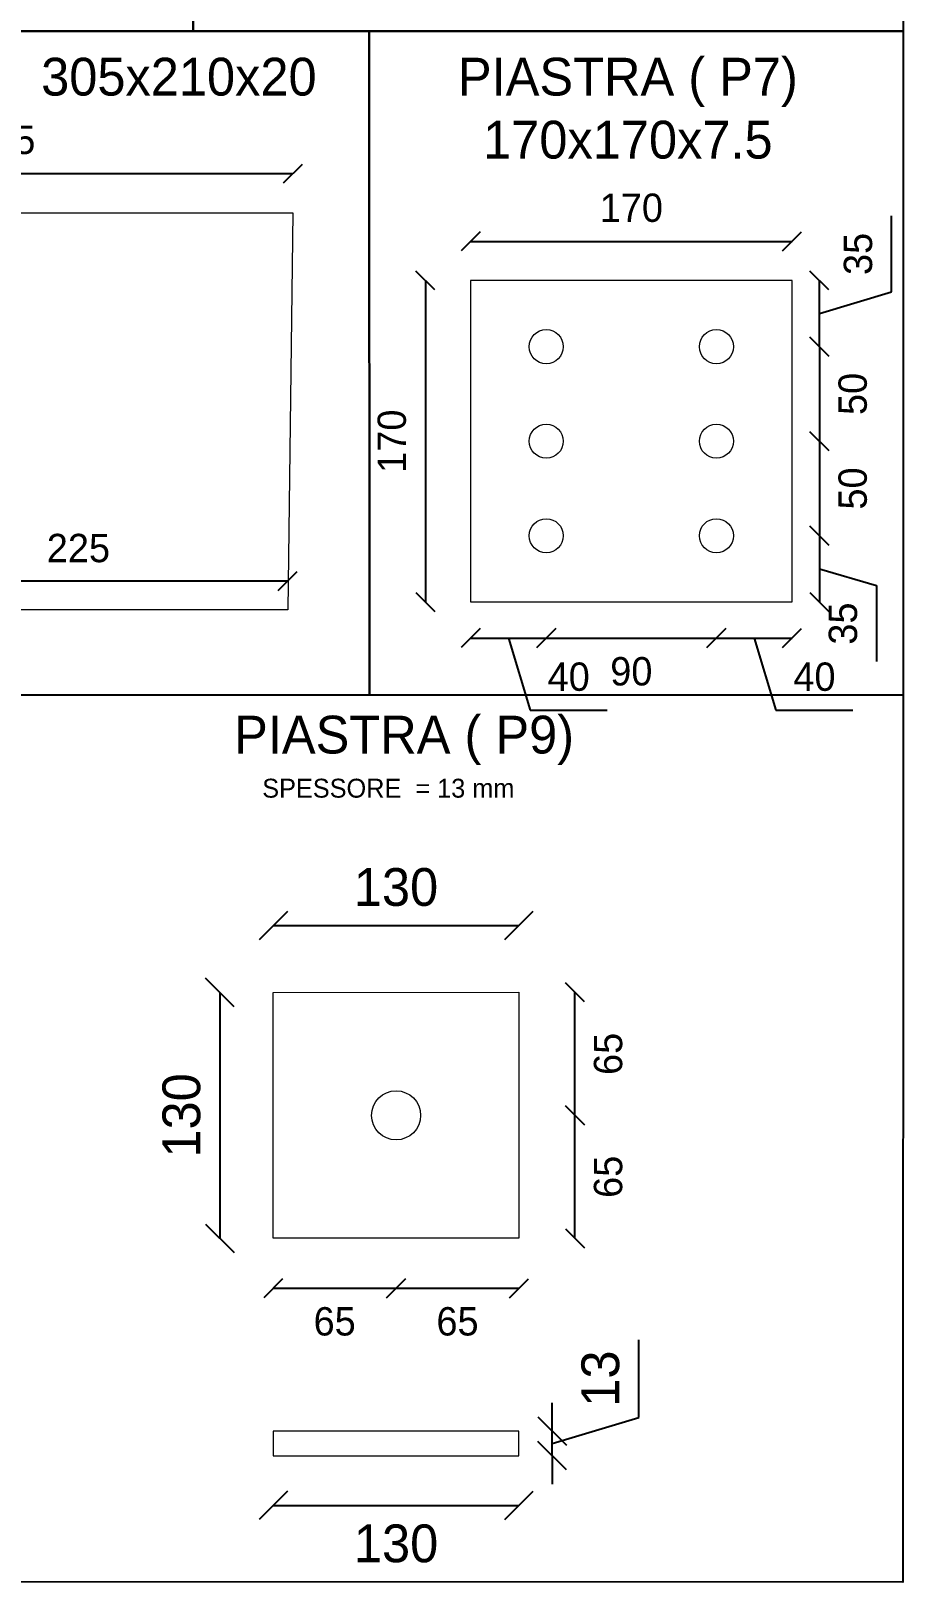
# Model space of a CAD drawing. Header units: millimetres. Extents: x -6949 to 549764, y -83146 to 127128.
# Drawn here: x 18510 to 18971, y -45030 to -44213 of the extents above; entities that cross this region are included whole.
import ezdxf

# ---------------------------------------------------------------- set-up
doc = ezdxf.new("R2010")
doc.units = ezdxf.units.MM
doc.layers.add('piastra', color=6, linetype='Continuous', lineweight=18)
doc.layers.add('quote', color=7, linetype='Continuous', lineweight=5, true_color=0x383838)
doc.styles.get("Standard").update_dxf_attribs({"font": ''})
doc.styles.get('Standard').set_extended_font_data('Bahnschrift Light')
doc.dimstyles.new('Q 1_10', dxfattribs={"dimtxt": 15, "dimasz": 10, "dimexe": 0.18, "dimexo": 0.0625, "dimgap": 10, "dimtad": 2, "dimdec": 0, "dimzin": 0, "dimdsep": 46, "dimtxsty": 'Standard', "dimblk": 'OBLIQUE', "dimcen": 0, "dimse1": 1, "dimse2": 1, "dimadec": 0, "dimazin": 0, "dimtfac": 1, "dimtdec": 0, "dimtofl": 0, "dimtmove": 1, "dimatfit": 3, "dimfxl": 1, "dimtolj": 1, "dimtzin": 0, "dimarcsym": 1})
doc.dimstyles.new('Q 1_15', dxfattribs={"dimtxt": 20, "dimasz": 15, "dimexe": 0.18, "dimexo": 0.0625, "dimgap": 10, "dimtad": 2, "dimdec": 0, "dimzin": 0, "dimdsep": 46, "dimtxsty": 'Standard', "dimblk": 'OBLIQUE', "dimcen": 0, "dimse1": 1, "dimse2": 1, "dimadec": 0, "dimazin": 0, "dimtfac": 1, "dimtdec": 0, "dimtofl": 0, "dimtmove": 1, "dimatfit": 3, "dimfxl": 1, "dimtolj": 1, "dimtzin": 0, "dimarcsym": 1})

# ---------------------------------------------------------------- blocks, each defined once
blk = doc.blocks.new('_Oblique')
at = {"color": 0, "linetype": 'ByBlock', "lineweight": -2}
blk.add_line((-0.5, -0.5), (0.5, 0.5), dxfattribs=at)
blk = doc.blocks.new('*D629')
at = {"layer": 'Defpoints', "color": 0, "transparency": 16777216}
for p in [(18648.53, -44288.57), (18342.51, -44309.4), (18648.53, -44309.4)]:
    blk.add_point(p, dxfattribs=at)
at = {"layer": 'quote', "color": 0, "lineweight": -2, "transparency": 16777216}
blk.add_line((18342.51, -44288.57), (18648.53, -44288.57), dxfattribs=at)
at = {"layer": 'quote', "color": 0, "lineweight": -2, "transparency": 16777216, "xscale": 10, "yscale": 10, "zscale": 10, "rotation": 180}
blk.add_blockref('_Oblique', (18342.51, -44288.57), dxfattribs=at)
at = {"layer": 'quote', "color": 0, "lineweight": -2, "transparency": 16777216, "xscale": 10, "yscale": 10, "zscale": 10}
blk.add_blockref('_Oblique', (18648.53, -44288.57), dxfattribs=at)
at = {"layer": 'quote', "color": 0, "transparency": 16777216, "insert": (18495.52, -44270.9), "char_height": 15, "attachment_point": 5}
blk.add_mtext('\\A1;305', dxfattribs=at)
blk = doc.blocks.new('*D632')
at = {"layer": 'Defpoints', "color": 0, "transparency": 16777216}
for p in [(18742.53, -44345.16), (18718.57, -44515.16), (18742.53, -44515.16)]:
    blk.add_point(p, dxfattribs=at)
at = {"layer": 'quote', "color": 0, "lineweight": -2, "transparency": 16777216}
blk.add_line((18718.57, -44345.16), (18718.57, -44515.16), dxfattribs=at)
at = {"layer": 'quote', "color": 0, "lineweight": -2, "transparency": 16777216, "xscale": 10, "yscale": 10, "zscale": 10}
for p, rotation in [((18718.57, -44345.16), 90), ((18718.57, -44515.16), 270)]:
    blk.add_blockref('_Oblique', p, dxfattribs=dict(at, rotation=rotation))
at = {"layer": 'quote', "color": 0, "transparency": 16777216, "insert": (18700.9, -44430.16), "char_height": 15, "attachment_point": 5, "rotation": 90}
blk.add_mtext('\\A1;170', dxfattribs=at)
blk = doc.blocks.new('*D633')
at = {"layer": 'Defpoints', "color": 0, "transparency": 16777216}
for p in [(18912.54, -44324.45), (18742.53, -44345.16), (18912.54, -44345.16)]:
    blk.add_point(p, dxfattribs=at)
at = {"layer": 'quote', "color": 0, "lineweight": -2, "transparency": 16777216}
blk.add_line((18742.53, -44324.45), (18912.54, -44324.45), dxfattribs=at)
at = {"layer": 'quote', "color": 0, "lineweight": -2, "transparency": 16777216, "xscale": 10, "yscale": 10, "zscale": 10, "rotation": 180}
blk.add_blockref('_Oblique', (18742.53, -44324.45), dxfattribs=at)
at = {"layer": 'quote', "color": 0, "lineweight": -2, "transparency": 16777216, "xscale": 10, "yscale": 10, "zscale": 10}
blk.add_blockref('_Oblique', (18912.54, -44324.45), dxfattribs=at)
at = {"layer": 'quote', "color": 0, "transparency": 16777216, "insert": (18827.54, -44306.78), "char_height": 15, "attachment_point": 5}
blk.add_mtext('\\A1;170', dxfattribs=at)
blk = doc.blocks.new('*D634')
at = {"layer": 'Defpoints', "color": 0, "transparency": 16777216}
for p in [(18782.53, -44480.16), (18742.53, -44515.16), (18782.53, -44534.29)]:
    blk.add_point(p, dxfattribs=at)
at = {"layer": 'quote', "color": 0, "lineweight": -2, "transparency": 16777216}
for p, q in [((18742.53, -44534.29), (18782.53, -44534.29)), ((18762.53, -44534.29), (18773.99, -44572.48)), ((18773.99, -44572.48), (18814.78, -44572.48))]:
    blk.add_line(p, q, dxfattribs=at)
at = {"layer": 'quote', "color": 0, "lineweight": -2, "transparency": 16777216, "xscale": 10, "yscale": 10, "zscale": 10, "rotation": 180}
blk.add_blockref('_Oblique', (18742.53, -44534.29), dxfattribs=at)
at = {"layer": 'quote', "color": 0, "lineweight": -2, "transparency": 16777216, "xscale": 10, "yscale": 10, "zscale": 10}
blk.add_blockref('_Oblique', (18782.53, -44534.29), dxfattribs=at)
at = {"layer": 'quote', "color": 0, "transparency": 16777216, "insert": (18794.39, -44554.81), "char_height": 15, "attachment_point": 5}
blk.add_mtext('\\A1;40', dxfattribs=at)
blk = doc.blocks.new('*D635')
at = {"layer": 'Defpoints', "color": 0, "transparency": 16777216}
for p in [(18782.53, -44480.16), (18872.54, -44480.16), (18872.54, -44534.29)]:
    blk.add_point(p, dxfattribs=at)
at = {"layer": 'quote', "color": 0, "lineweight": -2, "transparency": 16777216}
blk.add_line((18782.53, -44534.29), (18872.54, -44534.29), dxfattribs=at)
at = {"layer": 'quote', "color": 0, "lineweight": -2, "transparency": 16777216, "xscale": 10, "yscale": 10, "zscale": 10, "rotation": 180}
blk.add_blockref('_Oblique', (18782.53, -44534.29), dxfattribs=at)
at = {"layer": 'quote', "color": 0, "lineweight": -2, "transparency": 16777216, "xscale": 10, "yscale": 10, "zscale": 10}
blk.add_blockref('_Oblique', (18872.54, -44534.29), dxfattribs=at)
at = {"layer": 'quote', "color": 0, "transparency": 16777216, "insert": (18827.54, -44551.96), "char_height": 15, "attachment_point": 5}
blk.add_mtext('\\A1;90', dxfattribs=at)
blk = doc.blocks.new('*D636')
at = {"layer": 'Defpoints', "color": 0, "transparency": 16777216}
for p in [(18872.54, -44480.16), (18912.54, -44515.16), (18912.54, -44534.29)]:
    blk.add_point(p, dxfattribs=at)
at = {"layer": 'quote', "color": 0, "lineweight": -2, "transparency": 16777216}
for p, q in [((18872.54, -44534.29), (18912.54, -44534.29)), ((18892.54, -44534.29), (18903.99, -44572.48)), ((18903.99, -44572.48), (18944.78, -44572.48))]:
    blk.add_line(p, q, dxfattribs=at)
at = {"layer": 'quote', "color": 0, "lineweight": -2, "transparency": 16777216, "xscale": 10, "yscale": 10, "zscale": 10, "rotation": 180}
blk.add_blockref('_Oblique', (18872.54, -44534.29), dxfattribs=at)
at = {"layer": 'quote', "color": 0, "lineweight": -2, "transparency": 16777216, "xscale": 10, "yscale": 10, "zscale": 10}
blk.add_blockref('_Oblique', (18912.54, -44534.29), dxfattribs=at)
at = {"layer": 'quote', "color": 0, "transparency": 16777216, "insert": (18924.39, -44554.81), "char_height": 15, "attachment_point": 5}
blk.add_mtext('\\A1;40', dxfattribs=at)
blk = doc.blocks.new('*D637')
at = {"layer": 'Defpoints', "color": 0, "transparency": 16777216}
for p in [(18872.54, -44345.16), (18927.03, -44345.16), (18872.54, -44380.16)]:
    blk.add_point(p, dxfattribs=at)
at = {"layer": 'quote', "color": 0, "lineweight": -2, "transparency": 16777216}
for p, q in [((18965.17, -44351.21), (18965.17, -44311.01)), ((18927.03, -44380.16), (18927.03, -44345.16)), ((18927.03, -44362.66), (18965.17, -44351.21))]:
    blk.add_line(p, q, dxfattribs=at)
at = {"layer": 'quote', "color": 0, "lineweight": -2, "transparency": 16777216, "xscale": 10, "yscale": 10, "zscale": 10}
for p, rotation in [((18927.03, -44345.16), 90), ((18927.03, -44380.16), 270)]:
    blk.add_blockref('_Oblique', p, dxfattribs=dict(at, rotation=rotation))
at = {"layer": 'quote', "color": 0, "transparency": 16777216, "insert": (18947.52, -44331.11), "char_height": 15, "attachment_point": 5, "rotation": 90}
blk.add_mtext('\\A1;35', dxfattribs=at)
blk = doc.blocks.new('*D638')
at = {"layer": 'Defpoints', "color": 0, "transparency": 16777216}
for p in [(18872.54, -44380.16), (18872.54, -44430.16), (18927.03, -44430.16)]:
    blk.add_point(p, dxfattribs=at)
at = {"layer": 'quote', "color": 0, "lineweight": -2, "transparency": 16777216}
blk.add_line((18927.03, -44380.16), (18927.03, -44430.16), dxfattribs=at)
at = {"layer": 'quote', "color": 0, "lineweight": -2, "transparency": 16777216, "xscale": 10, "yscale": 10, "zscale": 10}
for p, rotation in [((18927.03, -44380.16), 90), ((18927.03, -44430.16), 270)]:
    blk.add_blockref('_Oblique', p, dxfattribs=dict(at, rotation=rotation))
at = {"layer": 'quote', "color": 0, "transparency": 16777216, "insert": (18944.7, -44405.16), "char_height": 15, "attachment_point": 5, "rotation": 90}
blk.add_mtext('\\A1;50', dxfattribs=at)
blk = doc.blocks.new('*D639')
at = {"layer": 'Defpoints', "color": 0, "transparency": 16777216}
for p in [(18872.54, -44430.16), (18872.54, -44480.16), (18927.03, -44480.16)]:
    blk.add_point(p, dxfattribs=at)
at = {"layer": 'quote', "color": 0, "lineweight": -2, "transparency": 16777216}
blk.add_line((18927.03, -44430.16), (18927.03, -44480.16), dxfattribs=at)
at = {"layer": 'quote', "color": 0, "lineweight": -2, "transparency": 16777216, "xscale": 10, "yscale": 10, "zscale": 10}
for p, rotation in [((18927.03, -44430.16), 90), ((18927.03, -44480.16), 270)]:
    blk.add_blockref('_Oblique', p, dxfattribs=dict(at, rotation=rotation))
at = {"layer": 'quote', "color": 0, "transparency": 16777216, "insert": (18944.7, -44455.16), "char_height": 15, "attachment_point": 5, "rotation": 90}
blk.add_mtext('\\A1;50', dxfattribs=at)
blk = doc.blocks.new('*D640')
at = {"layer": 'Defpoints', "color": 0, "transparency": 16777216}
for p in [(18872.54, -44480.16), (18912.54, -44515.16), (18927.03, -44515.16)]:
    blk.add_point(p, dxfattribs=at)
at = {"layer": 'quote', "color": 0, "lineweight": -2, "transparency": 16777216}
for p, q in [((18927.03, -44480.16), (18927.03, -44515.16)), ((18927.03, -44497.66), (18957.21, -44506.53)), ((18957.21, -44506.53), (18957.21, -44546.73))]:
    blk.add_line(p, q, dxfattribs=at)
at = {"layer": 'quote', "color": 0, "lineweight": -2, "transparency": 16777216, "xscale": 10, "yscale": 10, "zscale": 10}
for p, rotation in [((18927.03, -44480.16), 90), ((18927.03, -44515.16), 270)]:
    blk.add_blockref('_Oblique', p, dxfattribs=dict(at, rotation=rotation))
at = {"layer": 'quote', "color": 0, "transparency": 16777216, "insert": (18939.56, -44526.63), "char_height": 15, "attachment_point": 5, "rotation": 90}
blk.add_mtext('\\A1;35', dxfattribs=at)
blk = doc.blocks.new('*D985')
at = {"layer": 'Defpoints', "color": 0, "transparency": 16777216}
for p in [(18638.08, -44721.77), (18609.84, -44851.77), (18638.08, -44851.77)]:
    blk.add_point(p, dxfattribs=at)
at = {"layer": 'quote', "color": 0, "lineweight": -2, "transparency": 16777216}
blk.add_line((18609.84, -44721.77), (18609.84, -44851.77), dxfattribs=at)
at = {"layer": 'quote', "color": 0, "lineweight": -2, "transparency": 16777216, "xscale": 15, "yscale": 15, "zscale": 15}
for p, rotation in [((18609.84, -44721.77), 90), ((18609.84, -44851.77), 270)]:
    blk.add_blockref('_Oblique', p, dxfattribs=dict(at, rotation=rotation))
at = {"layer": 'quote', "color": 0, "transparency": 16777216, "insert": (18589.62, -44786.77), "char_height": 20, "attachment_point": 5, "rotation": 90}
blk.add_mtext('\\A1;130', dxfattribs=at)
blk = doc.blocks.new('*D986')
at = {"layer": 'Defpoints', "color": 0, "transparency": 16777216}
for p in [(18768.06, -44686.28), (18638.08, -44721.77), (18768.08, -44721.67)]:
    blk.add_point(p, dxfattribs=at)
at = {"layer": 'quote', "color": 0, "lineweight": -2, "transparency": 16777216}
blk.add_line((18638.06, -44686.37), (18768.06, -44686.28), dxfattribs=at)
at = {"layer": 'quote', "color": 0, "lineweight": -2, "transparency": 16777216, "xscale": 15, "yscale": 15, "zscale": 15}
for p, rotation in [((18638.06, -44686.37), 180.0411282462398), ((18768.06, -44686.28), 0.04112824623982051)]:
    blk.add_blockref('_Oblique', p, dxfattribs=dict(at, rotation=rotation))
at = {"layer": 'quote', "color": 0, "transparency": 16777216, "insert": (18703.04, -44666.1), "char_height": 20, "attachment_point": 5, "rotation": 0.04113}
blk.add_mtext('\\A1;130', dxfattribs=at)
blk = doc.blocks.new('*D987')
at = {"layer": 'Defpoints', "color": 0, "transparency": 16777216}
for p in [(18638.08, -44953.78), (18768.08, -44953.78), (18768.08, -44993.06)]:
    blk.add_point(p, dxfattribs=at)
at = {"layer": 'quote', "color": 0, "lineweight": -2, "transparency": 16777216}
blk.add_line((18638.08, -44993.06), (18768.08, -44993.06), dxfattribs=at)
at = {"layer": 'quote', "color": 0, "lineweight": -2, "transparency": 16777216, "xscale": 15, "yscale": 15, "zscale": 15, "rotation": 180}
blk.add_blockref('_Oblique', (18638.08, -44993.06), dxfattribs=at)
at = {"layer": 'quote', "color": 0, "lineweight": -2, "transparency": 16777216, "xscale": 15, "yscale": 15, "zscale": 15}
blk.add_blockref('_Oblique', (18768.08, -44993.06), dxfattribs=at)
at = {"layer": 'quote', "color": 0, "transparency": 16777216, "insert": (18703.08, -45013.28), "char_height": 20, "attachment_point": 5}
blk.add_mtext('\\A1;130', dxfattribs=at)
blk = doc.blocks.new('*D988')
at = {"layer": 'Defpoints', "color": 0, "transparency": 16777216}
for p in [(18638.08, -44953.78), (18785.65, -44953.78), (18638.08, -44966.78)]:
    blk.add_point(p, dxfattribs=at)
at = {"layer": 'quote', "color": 0, "lineweight": -2, "transparency": 16777216}
for p, q in [((18831.45, -44946.54), (18831.45, -44905.44)), ((18785.65, -44953.78), (18785.65, -44938.78)), ((18785.65, -44960.28), (18831.45, -44946.54)), ((18785.65, -44966.78), (18785.65, -44953.78)), ((18785.65, -44966.78), (18785.65, -44981.78))]:
    blk.add_line(p, q, dxfattribs=at)
at = {"layer": 'quote', "color": 0, "lineweight": -2, "transparency": 16777216, "xscale": 15, "yscale": 15, "zscale": 15}
for p, rotation in [((18785.65, -44953.78), 270), ((18785.65, -44966.78), 90)]:
    blk.add_blockref('_Oblique', p, dxfattribs=dict(at, rotation=rotation))
at = {"layer": 'quote', "color": 0, "transparency": 16777216, "insert": (18811.25, -44925.99), "char_height": 20, "attachment_point": 5, "rotation": 90}
blk.add_mtext('\\A1;13', dxfattribs=at)
blk = doc.blocks.new('*D1130')
at = {"layer": 'Defpoints', "color": 0, "transparency": 16777216}
for p in [(18422.18, -44439.83), (18645.79, -44504.05), (18645.79, -44519.38)]:
    blk.add_point(p, dxfattribs=at)
at = {"layer": 'quote', "color": 0, "lineweight": -2, "transparency": 16777216}
blk.add_line((18422.18, -44504.05), (18645.79, -44504.05), dxfattribs=at)
at = {"layer": 'quote', "color": 0, "lineweight": -2, "transparency": 16777216, "xscale": 10, "yscale": 10, "zscale": 10, "rotation": 180}
blk.add_blockref('_Oblique', (18422.18, -44504.05), dxfattribs=at)
at = {"layer": 'quote', "color": 0, "lineweight": -2, "transparency": 16777216, "xscale": 10, "yscale": 10, "zscale": 10}
blk.add_blockref('_Oblique', (18645.79, -44504.05), dxfattribs=at)
at = {"layer": 'quote', "color": 0, "transparency": 16777216, "insert": (18535.03, -44486.77), "char_height": 15, "attachment_point": 5}
blk.add_mtext('\\A1;225', dxfattribs=at)
blk = doc.blocks.new('*D1131')
at = {"layer": 'Defpoints', "color": 0, "transparency": 16777216}
for p in [(18703.08, -44721.72), (18797.73, -44721.72), (18703.09, -44786.74)]:
    blk.add_point(p, dxfattribs=at)
at = {"layer": 'quote', "color": 0, "lineweight": -2, "transparency": 16777216}
blk.add_line((18797.73, -44786.74), (18797.73, -44721.72), dxfattribs=at)
at = {"layer": 'quote', "color": 0, "lineweight": -2, "transparency": 16777216, "xscale": 10, "yscale": 10, "zscale": 10}
for p, rotation in [((18797.73, -44721.72), 90), ((18797.73, -44786.74), 270)]:
    blk.add_blockref('_Oblique', p, dxfattribs=dict(at, rotation=rotation))
at = {"layer": 'quote', "color": 0, "transparency": 16777216, "insert": (18815.31, -44754.23), "char_height": 15, "attachment_point": 5, "rotation": 90}
blk.add_mtext('\\A1;65', dxfattribs=at)
blk = doc.blocks.new('*D1132')
at = {"layer": 'Defpoints', "color": 0, "transparency": 16777216}
for p in [(18703.09, -44786.74), (18797.73, -44786.74), (18703.08, -44851.77)]:
    blk.add_point(p, dxfattribs=at)
at = {"layer": 'quote', "color": 0, "lineweight": -2, "transparency": 16777216}
blk.add_line((18797.73, -44851.77), (18797.73, -44786.74), dxfattribs=at)
at = {"layer": 'quote', "color": 0, "lineweight": -2, "transparency": 16777216, "xscale": 10, "yscale": 10, "zscale": 10}
for p, rotation in [((18797.73, -44786.74), 90), ((18797.73, -44851.77), 270)]:
    blk.add_blockref('_Oblique', p, dxfattribs=dict(at, rotation=rotation))
at = {"layer": 'quote', "color": 0, "transparency": 16777216, "insert": (18815.31, -44819.25), "char_height": 15, "attachment_point": 5, "rotation": 90}
blk.add_mtext('\\A1;65', dxfattribs=at)
blk = doc.blocks.new('*D1133')
at = {"layer": 'Defpoints', "color": 0, "transparency": 16777216}
for p in [(18703.08, -44786.74), (18638.08, -44851.77), (18703.08, -44878.22)]:
    blk.add_point(p, dxfattribs=at)
at = {"layer": 'quote', "color": 0, "lineweight": -2, "transparency": 16777216}
blk.add_line((18638.08, -44878.22), (18703.08, -44878.22), dxfattribs=at)
at = {"layer": 'quote', "color": 0, "lineweight": -2, "transparency": 16777216, "xscale": 10, "yscale": 10, "zscale": 10, "rotation": 180}
blk.add_blockref('_Oblique', (18638.08, -44878.22), dxfattribs=at)
at = {"layer": 'quote', "color": 0, "lineweight": -2, "transparency": 16777216, "xscale": 10, "yscale": 10, "zscale": 10}
blk.add_blockref('_Oblique', (18703.08, -44878.22), dxfattribs=at)
at = {"layer": 'quote', "color": 0, "transparency": 16777216, "insert": (18670.58, -44895.8), "char_height": 15, "attachment_point": 5}
blk.add_mtext('\\A1;65', dxfattribs=at)
blk = doc.blocks.new('*D1134')
at = {"layer": 'Defpoints', "color": 0, "transparency": 16777216}
for p in [(18703.08, -44786.74), (18768.08, -44786.74), (18768.08, -44878.22)]:
    blk.add_point(p, dxfattribs=at)
at = {"layer": 'quote', "color": 0, "lineweight": -2, "transparency": 16777216}
blk.add_line((18703.08, -44878.22), (18768.08, -44878.22), dxfattribs=at)
at = {"layer": 'quote', "color": 0, "lineweight": -2, "transparency": 16777216, "xscale": 10, "yscale": 10, "zscale": 10, "rotation": 180}
blk.add_blockref('_Oblique', (18703.08, -44878.22), dxfattribs=at)
at = {"layer": 'quote', "color": 0, "lineweight": -2, "transparency": 16777216, "xscale": 10, "yscale": 10, "zscale": 10}
blk.add_blockref('_Oblique', (18768.08, -44878.22), dxfattribs=at)
at = {"layer": 'quote', "color": 0, "transparency": 16777216, "insert": (18735.58, -44895.8), "char_height": 15, "attachment_point": 5}
blk.add_mtext('\\A1;65', dxfattribs=at)

msp = doc.modelspace()

# ---------------------------------------------------------------- linework, layer by layer
for points in [[(17884.2, -43925.55), (18595.66, -43925.55), (18595.66, -44213.35), (17884.2, -44213.35)], [(18595.66, -43925.55), (18971.3, -43925.55), (18971.3, -44213.35), (18595.66, -44213.35)], [(18286.56, -44213.33), (18688.93, -44213.41), (18688.94, -44564.41), (18286.58, -44564.49)], [(18688.93, -44213.32), (18971.3, -44213.4), (18971.31, -44564.39), (18688.94, -44564.47)], [(18424.49, -44564.5), (18971.31, -44564.39), (18971.24, -45033.63), (18424.43, -45033.42)]]:
    msp.add_lwpolyline(points, close=True)
at = {"layer": 'piastra'}
for p, q in [((18742.53, -44345.16), (18742.53, -44515.16)), ((18912.54, -44345.16), (18742.53, -44345.16)), ((18912.54, -44515.16), (18912.54, -44345.16)), ((18742.53, -44515.16), (18912.54, -44515.16))]:
    msp.add_line(p, q, dxfattribs=at)
for points in [[(18648.53, -44309.4), (18645.79, -44519.38), (18342.6, -44519.38), (18342.51, -44309.4)], [(18638.08, -44721.77), (18768.08, -44721.67), (18768.08, -44851.77), (18638.08, -44851.77)]]:
    msp.add_lwpolyline(points, close=True, dxfattribs=at)
msp.add_lwpolyline([(18768.08, -44953.78), (18638.08, -44953.78), (18638.08, -44966.78), (18768.08, -44966.78), (18768.08, -44953.78)], dxfattribs=at)
for centre, radius in [((18782.53, -44380.16), 9), ((18872.54, -44380.16), 9), ((18782.53, -44430.16), 9), ((18872.54, -44430.16), 9), ((18782.53, -44480.16), 9), ((18872.54, -44480.16), 9), ((18703.08, -44786.74), 13)]:
    msp.add_circle(centre, radius, dxfattribs=at)

# ---------------------------------------------------------------- texts
at = {"char_height": 20, "attachment_point": 1}
for s, width, insert in [('{\\fBahnschrift Light|b0|i0|c0|p34;PIASTRA ( P5)  305x210x20}', 505.54, (18320.63, -44227.35)), ('\\pxqc;{\\fBahnschrift Light|b0|i0|c0|p34;PIASTRA ( P7)  \\P170x170x7.5}', 205.4138, (18723, -44227.33)), ('{\\fBahnschrift Light|b0|i0|c0|p34;PIASTRA ( P9) \\P  \\H0.5x;SPESSORE\\H2x; \\H0.5x;= 13 mm}', 186.7534, (18617.41, -44575.36))]:
    msp.add_mtext_dynamic_manual_height_columns(s, width=width, gutter_width=1, heights=[0], dxfattribs=dict(at, insert=insert))

# ---------------------------------------------------------------- dimensions: what is measured, and where the dimension line sits
at = {"layer": 'quote'}
dim = msp.add_linear_dim(base=(18648.53, -44288.57), p1=(18342.51, -44309.4), p2=(18648.53, -44309.4), text='305', dimstyle='Q 1_10', dxfattribs=at)
dim.commit()
dim.dimension.update_dxf_attribs({"geometry": '*D629', "text_midpoint": (18495.52, -44270.9)})
for base, p1, p2, picture, middle in [((18912.54, -44324.45), (18742.53, -44345.16), (18912.54, -44345.16), '*D633', (18827.54, -44306.78)), ((18782.53, -44534.29), (18742.53, -44515.16), (18782.53, -44480.16), '*D634', (18783.99, -44554.81)), ((18872.54, -44534.29), (18782.53, -44480.16), (18872.54, -44480.16), '*D635', (18827.54, -44551.96)), ((18912.54, -44534.29), (18872.54, -44480.16), (18912.54, -44515.16), '*D636', (18913.99, -44554.81)), ((18703.08, -44878.22), (18638.08, -44851.77), (18703.08, -44786.74), '*D1133', (18670.58, -44895.8)), ((18768.08, -44878.22), (18703.08, -44786.74), (18768.08, -44786.74), '*D1134', (18735.58, -44895.8))]:
    dim = msp.add_linear_dim(base=base, p1=p1, p2=p2, dimstyle='Q 1_10', dxfattribs=at)
    dim.commit()
    dim.dimension.update_dxf_attribs({"geometry": picture, "text_midpoint": middle})
for base, p1, p2, picture, middle in [((18927.03, -44345.16), (18872.54, -44380.16), (18872.54, -44345.16), '*D637', (18947.52, -44341.21)), ((18718.57, -44515.16), (18742.53, -44345.16), (18742.53, -44515.16), '*D632', (18700.9, -44430.16)), ((18927.03, -44430.16), (18872.54, -44380.16), (18872.54, -44430.16), '*D638', (18944.7, -44405.16)), ((18927.03, -44480.16), (18872.54, -44430.16), (18872.54, -44480.16), '*D639', (18944.7, -44455.16)), ((18797.73, -44721.72), (18703.09, -44786.74), (18703.08, -44721.72), '*D1131', (18815.31, -44754.23)), ((18797.73, -44786.74), (18703.08, -44851.77), (18703.09, -44786.74), '*D1132', (18815.31, -44819.25))]:
    dim = msp.add_linear_dim(base=base, p1=p1, p2=p2, angle=90, dimstyle='Q 1_10', dxfattribs=at)
    dim.commit()
    dim.dimension.update_dxf_attribs({"geometry": picture, "text_midpoint": middle})
dim = msp.add_linear_dim(base=(18645.79, -44504.05), p1=(18422.18, -44439.83), p2=(18645.79, -44519.38), text='225', dimstyle='Q 1_10', dxfattribs=at)
dim.commit()
dim.dimension.update_dxf_attribs({"geometry": '*D1130', "text_midpoint": (18535.03, -44504.43), "dimtype": 160})
dim = msp.add_linear_dim(base=(18927.03, -44515.16), p1=(18872.54, -44480.16), p2=(18912.54, -44515.16), angle=90, dimstyle='Q 1_10', dxfattribs=at)
dim.commit()
dim.dimension.update_dxf_attribs({"geometry": '*D640', "text_midpoint": (18957.21, -44516.53), "dimtype": 160})
for p1, p2, distance, picture, middle in [((18638.08, -44721.77), (18768.08, -44721.67), 35.39, '*D986', (18703.04, -44666.1)), ((18638.08, -44721.77), (18638.08, -44851.77), -28.24, '*D985', (18589.62, -44786.77)), ((18638.08, -44966.78), (18638.08, -44953.78), -147.57, '*D988', (18811.25, -44936.54)), ((18638.08, -44953.78), (18768.08, -44953.78), -39.28, '*D987', (18703.08, -45013.28))]:
    dim = msp.add_aligned_dim(p1=p1, p2=p2, distance=distance, dimstyle='Q 1_15', dxfattribs=at)
    dim.commit()
    dim.dimension.update_dxf_attribs({"geometry": picture, "text_midpoint": middle})

doc.saveas('drawing.dxf')
